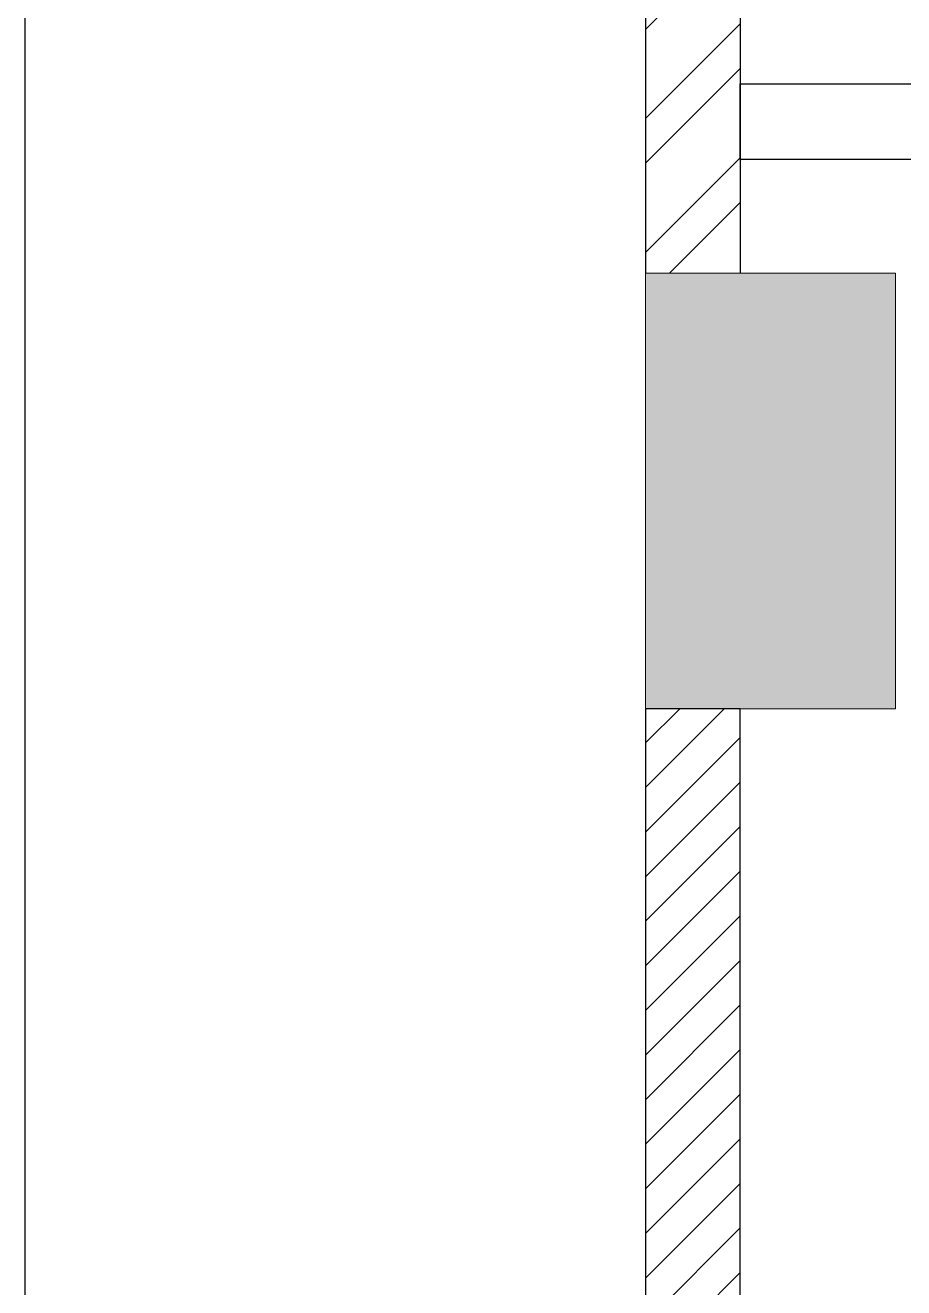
# Model space of a CAD drawing. Header units: feet. Extents: x 5523391 to 5532259, y -5292968 to -5273531.
# Drawn here: x 5523656 to 5524816, y -5278112 to -5276446 of the extents above; entities that cross this region are included whole.
import ezdxf

# ---------------------------------------------------------------- set-up
doc = ezdxf.new("R2010")
doc.units = ezdxf.units.FT
doc.header["$LTSCALE"] = 33
doc.header["$MEASUREMENT"] = 0
for name, color, linetype, lineweight in [('A-COL', 243, 'Continuous', 9), ('column hatch', 5, 'Continuous', 0), ('LENS-DIM', 252, 'Continuous', 5), ('LENS-PARTITION', 21, 'Continuous', 25), ('LN-HATCH', 251, 'Continuous', 0)]:
    doc.layers.add(name, color=color, linetype=linetype, lineweight=lineweight)
doc.layers.add('A-WALL', color=1, linetype='Continuous')

# ---------------------------------------------------------------- blocks, each defined once
blk = doc.blocks.new('A$Ca642a34f')
at = {"layer": 'column hatch'}
h = blk.add_hatch(color=8, dxfattribs=at)
h.dxf.hatch_style = 1
h.paths.add_polyline_path([(1626.028840497136, 1765.179708881303), (1271.028840497136, 1765.179708881303), (1271.028840497136, 1285.179708881303), (1626.028840497136, 1285.179708881303)])
h.paths.add_polyline_path([(-1373.971159502864, 1765.179708881303), (-1548.971159502864, 1765.179708881303), (-1548.971159502864, 1285.179708881303), (-1373.971159502864, 1285.179708881303)])
h.paths.add_polyline_path([(-1218.971159502864, -1464.820291118696), (-1548.971159502864, -1464.820291118696), (-1548.971159502864, -2039.820291118696), (-1423.971159502864, -2039.820291118696), (-1218.971159502864, -2039.820291118696)])
h.paths.add_polyline_path([(-1223.971159502864, -4829.820291118696), (-1548.971159502864, -4829.820291118696), (-1548.971159502864, -5414.820291118696), (-1223.971159502864, -5414.820291118696)])
h.paths.add_polyline_path([(-1360.471159502864, -10214.82029111869), (-1548.971159502864, -10214.82029111869), (-1548.971159502864, -10544.82029111869), (-1360.471159502864, -10544.82029111869)])
h.paths.add_polyline_path([(5151.028840497136, -10197.79648159537), (4481.028840497136, -10197.79648159537), (4481.028840497136, -10544.82029111869), (5151.028840497136, -10544.82029111869)])
h.paths.add_polyline_path([(5151.028840497136, -16004.82029111869), (4566.028840497136, -16004.82029111869), (4566.028840497136, -16604.8202911187), (4721.028840496205, -16604.8202911187), (5151.028840496205, -16604.8202911187)])
h.paths.add_polyline_path([(-1088.971159503795, -16004.82029111869), (-1668.971159503795, -16004.82029111869), (-1668.971159502864, -16604.8202911187), (-1338.971159502864, -16604.8202911187), (-1088.971159502864, -16604.8202911187)])
at = {"layer": 'LN-HATCH'}
h = blk.add_hatch(dxfattribs=at)
h.set_pattern_fill('ANSI32', color=256, scale=333, angle=180)
h.set_pattern_definition([(225, (-6963588.635154898, 5278065.967602079), (88.29995930067012, -88.29995930067015), []), (225, (-6963647.501794334, 5278065.967602079), (88.29995930067012, -88.29995930067015), [])])
h.paths.add_polyline_path([(5151.028840497136, -10544.82029111869), (4901.028840497136, -10544.82029111869), (4901.028840497136, -16004.82029111869), (5151.028840497136, -16004.82029111869)])
h.paths.add_polyline_path([(-1423.971159502864, -10544.82029111869), (-1548.971159502864, -10544.82029111869), (-1548.971159502864, -16004.82029111869), (-1423.971159502864, -16004.82029111869)])
h.paths.add_polyline_path([(-1423.971159502864, -5414.820291118696), (-1548.971159502864, -5414.820291118696), (-1548.971159502864, -10214.82029111869), (-1423.971159502864, -10214.82029111869)])
h.paths.add_polyline_path([(-1423.971159502864, -3104.820291118697), (-1548.971159502864, -3104.820291118697), (-1548.971159502864, -4829.820291118696), (-1423.971159502864, -4829.820291118696)])
h.paths.add_polyline_path([(-1423.971159502864, 1285.179708881303), (-1548.971159502864, 1285.179708881303), (-1548.971159502864, -1464.820291118696), (-1423.971159502864, -1464.820291118696)])
h.paths.add_polyline_path([(1626.028840497136, 1640.179708881303), (4901.028840497136, 1640.179708881303), (4901.028840497136, -10197.79648159444), (5151.028840497136, -10197.79648159537), (5151.028840497136, -10189.82029111963), (5151.028840497136, 1640.179708881303), (5970.028840497136, 1640.179708881303), (5970.028840497136, 1765.179708881303), (5151.028840497136, 1765.179708881303), (1626.028840497136, 1765.179708881303)])
h = blk.add_hatch(dxfattribs=at)
h.set_pattern_fill('ANSI31', color=256, scale=333, angle=180)
h.set_pattern_definition([(225, (-6963588.635154898, 5278065.967602079), (29.43331976689004, -29.43331976689005), [])])
h.paths.add_polyline_path([(-1548.971159502864, -3104.820291118697), (-1423.971159501932, -3104.820291118697), (-1423.971159502864, -2039.820291118696), (-1548.971159503795, -2039.820291118696)])
at = {"layer": 'A-COL'}
for p, q in [((-1548.971159502864, -1464.820291118696), (-1218.971159502864, -1464.820291118696)), ((-1548.971159502864, -1464.820291118696), (-1548.971159502864, -2039.820291118696)), ((-1218.971159502864, -1464.820291118696), (-1218.971159502864, -2039.820291118696)), ((-1548.971159502864, -2039.820291118696), (-1423.971159502864, -2039.820291118696)), ((-1423.971159502864, -2039.820291118696), (-1218.971159502864, -2039.820291118696))]:
    blk.add_line(p, q, dxfattribs=at)
at = {"layer": 'A-WALL'}
for p, q in [((-2367.971159502864, -3782.781707706862), (-2367.971159502864, 1765.179708881303)), ((-1548.971159502864, 1285.179708881303), (-1548.971159502864, -1464.820291118696)), ((-1423.971159502864, 1285.179708881303), (-1423.971159502864, -1464.820291118696))]:
    blk.add_line(p, q, dxfattribs=at)
blk.add_lwpolyline([(-1548.971159502864, -3104.820291118697), (-1423.971159501932, -3104.820291118697), (-1423.971159502864, -2039.820291118696), (-1548.971159503795, -2039.820291118696)], close=True, dxfattribs=at)

msp = doc.modelspace()

# ---------------------------------------------------------------- linework, layer by layer
at = {"layer": 'LENS-PARTITION'}
msp.add_lwpolyline([(5524599.915644397, -5276522.956515531), (5529374.915644397, -5276522.956515531), (5529374.915644397, -5276622.956515531), (5524599.915644397, -5276622.956515531)], close=True, dxfattribs=at)

# ---------------------------------------------------------------- block references
at = {"layer": 'LENS-DIM', "color": 2}
msp.add_blockref('A$Ca642a34f', (5526023.8868039, -5275308.136224412), dxfattribs=at)

doc.saveas('drawing.dxf')
